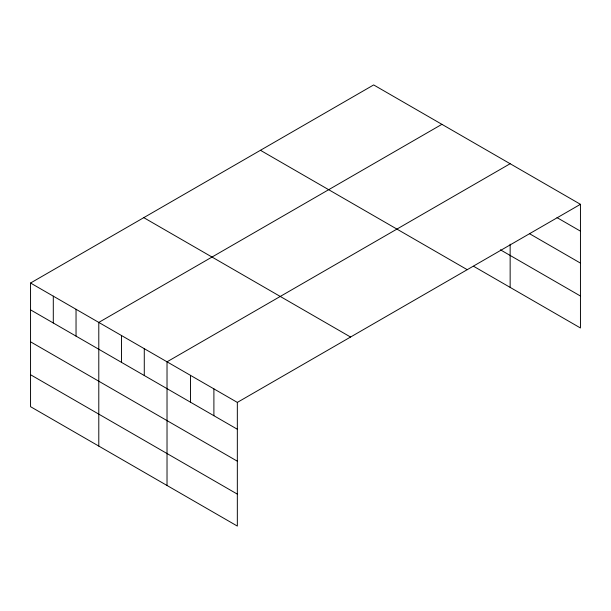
<?xml version="1.0" encoding="UTF-8"?>
<svg xmlns="http://www.w3.org/2000/svg" width="611" height="611" viewBox="0 0 611 611"><rect width="100%" height="100%" fill="white"/><g stroke="black" fill="none" stroke-linecap="round" stroke-linejoin="round"><path stroke-width="0.92" d="M473.586 266.281L580.45 327.977L580.45 204.311L373.665 84.929L30.55 283.023L30.55 406.689L237.335 526.071L237.335 402.405L30.55 283.023M441.906 124.323L98.791 322.417L98.791 446.083M510.147 163.717L167.024 361.819L167.024 485.485M237.335 402.405L580.45 204.311M557.018 217.615L580.45 231.149M529.538 233.708L580.45 263.104M500.394 249.807L580.45 296.022M260.439 150.298L467.224 269.68M143.776 217.653L350.561 337.035M30.55 309.861L237.335 429.243M30.55 341.816L237.335 461.198M30.55 374.734L237.335 494.123M510.147 244.148L510.147 287.384M213.896 388.879L213.896 415.717M190.464 375.345L190.464 402.183M144.28 348.682L144.28 375.521M121.536 335.554L121.536 362.392M76.039 309.288L76.039 336.126M53.294 296.152L53.294 322.99"/></g></svg>
